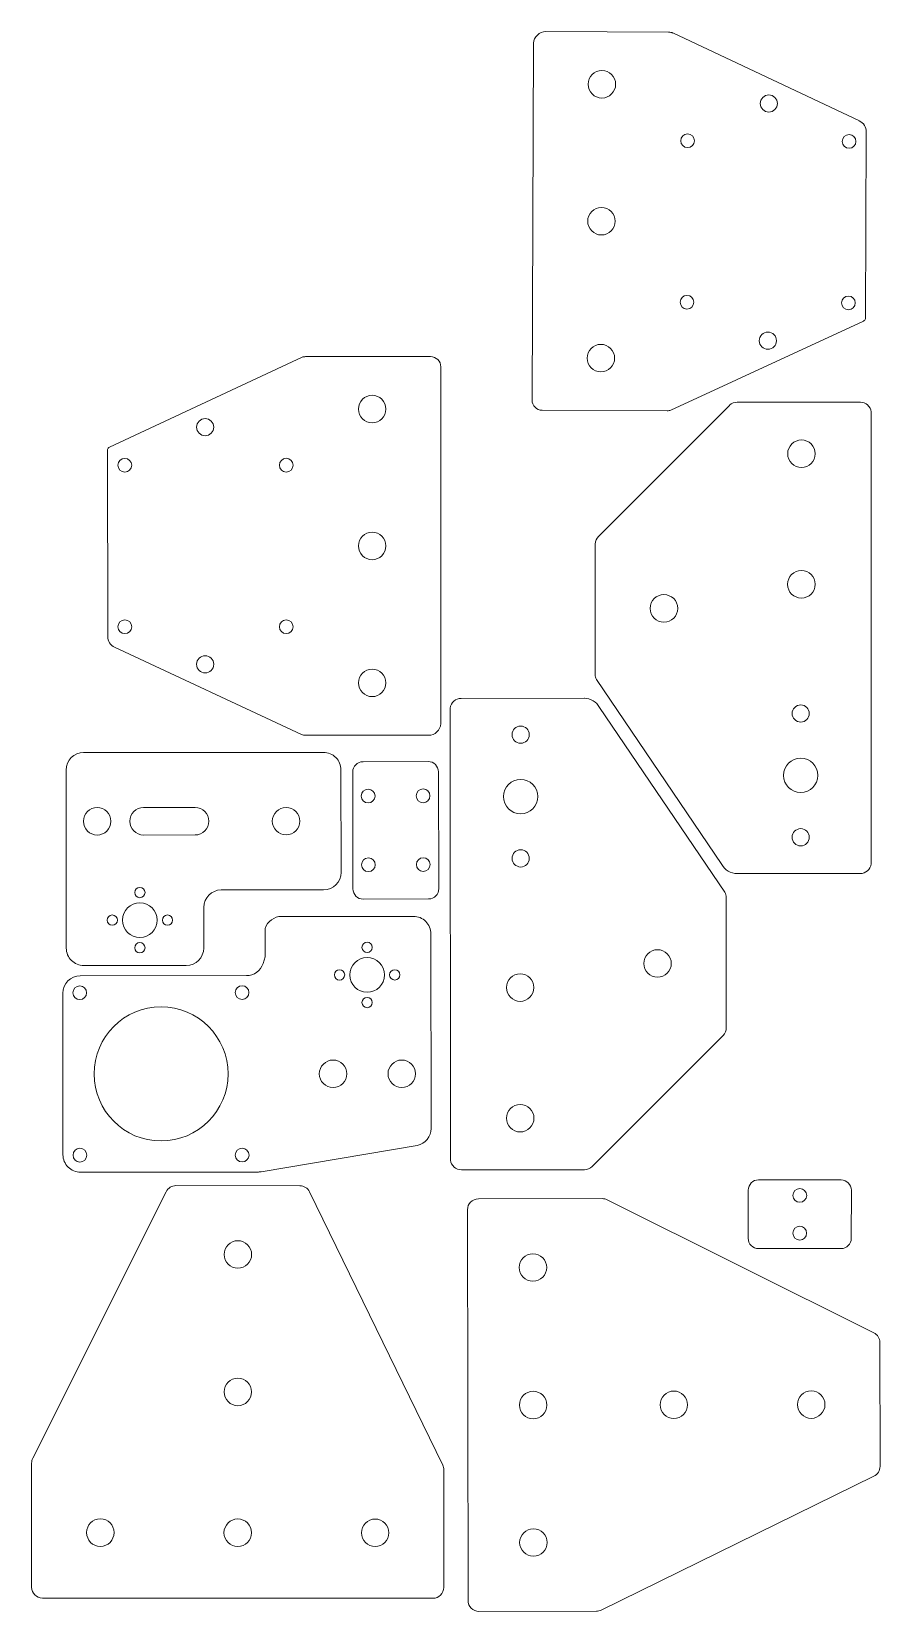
# Model space of a CAD drawing. Header units: millimetres. Extents: x 81 to 883, y -41 to 419.
# Drawn here: x 80.9 to 328, y -41.1 to 418.5 of the extents above; entities outside this region: 3.
import ezdxf

# ---------------------------------------------------------------- set-up
doc = ezdxf.new("R2010")
doc.units = ezdxf.units.MM
doc.layers.get('0').update_dxf_attribs({"lineweight": 18})
doc.layers.add('尺寸线层', color=3, linetype='Continuous', lineweight=18)
doc.styles.get("Standard").update_dxf_attribs({"font": 'txt.shx', "bigfont": 'gbcbig.shx'})

# ---------------------------------------------------------------- blocks, each defined once
blk = doc.blocks.new('顶部卧座')
at = {"color": 7, "linetype": 'Continuous', "lineweight": 15}
for p, q in [((-65.45, 6.91), (-11.75, 43.51)), ((-10.22, 43.9), (27.65, 44)), ((29.9, 43.07), (68.13, 5.03)), ((-67.99, -33.4), (-68.08, 2.57)), ((69.07, 2.79), (69.16, -33.05)), ((-65.15, -36.54), (66.34, -36.22))]:
    blk.add_line(p, q, dxfattribs=at)
for centre, radius in [((9.02, 23.95), 4), ((-57.46, -16.04), 2.5), ((-39.46, -16), 5), ((-21.46, -15.95), 2.5), ((16.12, -16.03), 4), ((54.12, -15.94), 4)]:
    blk.add_circle(centre, radius, dxfattribs=at)
for centre, radius, start, end in [((-10.22, 40.73), 3.18, 90.1436, 118.8142), ((27.66, 40.82), 3.17, 45.1436, 90.1436), ((-63, 2.46), 5.08, 118.8142, 180.1436), ((65.89, 2.78), 3.18, 0.1436, 45.1436), ((-64.81, -33.39), 3.18, 180.1436, 263.9017), ((65.98, -33.06), 3.18, 276.3855, 0.1436)]:
    blk.add_arc(centre, radius, start, end, dxfattribs=at)
blk = doc.blocks.new('底部电机')
for p, q in [((-26.4, 60.38), (27.97, 60.4)), ((28.67, 59.85), (54.83, 3.79)), ((-29.53, 58.36), (-54.9, 3.92)), ((-55.15, 2.75), (-55.14, -33)), ((55.02, -33.59), (55.01, 2.77)), ((-51.74, -36.62), (52.02, -36.59))]:
    blk.add_line(p, q)
for centre, radius in [((-23.58, 55.38), 2), ((23.42, 55.4), 2), ((-34.5, 32), 2.5), ((34.5, 32), 2.5), ((-23.57, 8.38), 2), ((23.43, 8.4), 2)]:
    blk.add_circle(centre, radius)
at = {"color": 7, "linetype": 'Continuous', "lineweight": 15}
for centre in [(-39.9, -16.62), (-0.06, -16.61), (39.77, -16.6)]:
    blk.add_circle(centre, 4, dxfattribs=at)
for centre, radius, start, end in [((-26.38, 56.92), 3.46, 90.396, 155.4419), ((27.77, 59.42), 0.997, 25.0157, 78.3517), ((-52.28, 2.73), 2.87, 155.6802, 179.5762), ((52.01, 2.77), 3, 0.0157, 20.0157), ((-51.5, -32.99), 3.64, 179.9367, 266.1681), ((52.02, -33.59), 3, 270.0157, 0.0157)]:
    blk.add_arc(centre, radius, start, end)
blk = doc.blocks.new('侧面固定')
at = {"color": 7, "linetype": 'Continuous', "lineweight": 15}
for p, q in [((-18, 60.01), (18.05, 59.99)), ((-59.68, -19.29), (-20.84, 58.25)), ((20.91, 58.2), (59.66, -21.27)), ((-60.03, -56.78), (-60.01, -20.72)), ((59.99, -22.67), (59.97, -56.86)), ((56.78, -60.03), (-56.86, -59.97))]:
    blk.add_line(p, q, dxfattribs=at)
for centre in [(0.02, 40), (0, 0), (-40.02, -40.93), (-0.02, -40.95), (39.98, -40.97)]:
    blk.add_circle(centre, 4, dxfattribs=at)
for centre, start, end in [((-18, 56.83), 89.9663, 153.4013), ((18.05, 56.81), 25.9972, 89.9663), ((-56.83, -20.72), 153.4013, 179.9663), ((56.81, -22.67), 359.9663, 25.9972), ((-56.85, -56.79), 179.9663, 269.9663), ((56.79, -56.85), 269.9663, 359.9663)]:
    blk.add_arc(centre, 3.18, start, end, dxfattribs=at)
blk = doc.blocks.new('Y轴电机坐')
blk.add_line((10.28, 34.01), (10.28, 42.29))
at = {"color": 7, "linetype": 'Continuous', "lineweight": 15}
for p, q in [((15.11, 45.82), (53.47, 45.84)), ((58.59, -15.85), (58.55, 40.76)), ((9.68, 32.13), (10.28, 34.01)), ((4.85, 28.59), (-43.51, 28.56)), ((-48.56, -23.51), (-48.59, 23.48)), ((9.12, -28.44), (54.57, -20.82)), ((8.06, -28.56), (-43.48, -28.59))]:
    blk.add_line(p, q, dxfattribs=at)
for centre, radius in [((39.98, 36.82), 1.5), ((39.99, 28.79), 5.05), ((31.96, 28.79), 1.5), ((48.02, 28.8), 1.5), ((-43.67, 23.61), 2), ((3.57, 23.64), 2), ((-20, 0), 19.5), ((39.99, 20.76), 1.5), ((30.07, 0.03), 4), ((50.07, 0.04), 4), ((-43.61, -23.64), 2), ((3.6, -23.61), 2)]:
    blk.add_circle(centre, radius, dxfattribs=at)
for centre, start, end in [((15.12, 40.74), 90.0373, 162.3066), ((53.47, 40.76), 0.0373, 90.0373), ((-43.51, 23.48), 90.0373, 180.0373), ((4.84, 33.67), 270.0373, 342.3066), ((53.51, -15.85), 282.1369, 0.0373), ((-43.48, -23.51), 180.0373, 270.0373), ((8.05, -23.48), 270.0373, 282.1369)]:
    blk.add_arc(centre, 5.08, start, end, dxfattribs=at)
blk = doc.blocks.new('Y轴齿轮坐')
at = {"color": 7, "linetype": 'Continuous', "lineweight": 15}
for p, q in [((-32.43, 19.98), (37.41, 20.02)), ((-37.48, -36.93), (-37.51, 14.9)), ((42.49, 14.95), (42.51, -14.89)), ((-15, 3.99), (0, 4)), ((0, -4), (-15, -4.01)), ((37.43, -19.98), (7.59, -20)), ((2.52, -25.08), (2.52, -36.9)), ((-2.55, -41.98), (-32.39, -42))]:
    blk.add_line(p, q, dxfattribs=at)
for centre, radius in [((-28.5, -0.02), 4), ((26.5, 0.02), 4), ((-16.06, -20.74), 1.5), ((-24.08, -28.78), 1.5), ((-16.05, -28.77), 5.05), ((-8.02, -28.77), 1.5), ((-16.05, -36.8), 1.5)]:
    blk.add_circle(centre, radius, dxfattribs=at)
for centre, radius, start, end in [((-32.43, 14.9), 5.08, 90.0373, 180.0373), ((37.41, 14.94), 5.08, 0.0373, 90.0373), ((-15, -0.01), 4, 90.0373, 270.0373), ((0, 0), 4, 270.0373, 90.0373), ((37.43, -14.9), 5.08, 270.0373, 0.0373), ((7.6, -25.08), 5.08, 90.0373, 180.0373), ((-32.4, -36.92), 5.08, 180.0373, 270.0373), ((-2.56, -36.9), 5.08, 270.0373, 0.0373)]:
    blk.add_arc(centre, radius, start, end, dxfattribs=at)
blk = doc.blocks.new('1')
for p, q in [((-19.99, 9.49), (-19.98, -9.46)), ((17, 12.51), (-16.99, 12.49)), ((20, -9.51), (20, 9.51)), ((-16.98, -12.46), (17, -12.51))]:
    blk.add_line(p, q)
for centre in [(-10, 8), (10, 8), (-10, -8), (10, -8)]:
    blk.add_circle(centre, 2)
for centre, start, end in [((-16.99, 9.49), 90, 180), ((17, 9.51), 0, 90), ((-16.98, -9.46), 180, 270), ((17, -9.51), 270, 0)]:
    blk.add_arc(centre, 3, start, end)
blk = doc.blocks.new('2')
for p, q in [((-12, 10), (12, 10)), ((-15.01, -7.01), (-15, 7)), ((15, 7), (15.01, -6.99)), ((12.01, -9.99), (-12.01, -10.01))]:
    blk.add_line(p, q)
for centre in [(0, 5.5), (0, -5.5)]:
    blk.add_circle(centre, 2)
for centre, start, end in [((-12, 7), 90, 180), ((12, 7), 0, 90), ((-12.01, -7.01), 180, 270), ((12.01, -6.99), 270, 0)]:
    blk.add_arc(centre, 3, start, end)
blk = doc.blocks.new('主轴连接片')
at = {"color": 7, "linetype": 'Continuous', "lineweight": 15}
for p, q in [((39.01, 48.65), (-39.43, 48.66)), ((-42.62, -41.16), (-42.61, 45.48)), ((42.18, -41.17), (42.19, 45.47)), ((39, -44.35), (-39.44, -44.34))]:
    blk.add_line(p, q, dxfattribs=at)
for centre in [(-0.21, 44.06), (-0.21, 32.47)]:
    blk.add_circle(centre, 2)
for centre in [(-34, 30.96), (34, 30.87), (-15.21, 23.15), (14.79, 23.15), (-34, 0), (34, 0), (-15.22, -14.85), (14.78, -14.85), (-34, -30.47), (-0.2, -30.47), (34, -30.47)]:
    blk.add_circle(centre, 2.5, dxfattribs=at)
for centre, start, end in [((-39.43, 45.48), 89.9932, 179.9932), ((39.01, 45.47), 359.9932, 89.9932), ((-39.44, -41.16), 179.9932, 269.9932), ((39, -41.17), 269.9932, 359.9932)]:
    blk.add_arc(centre, 3.18, start, end, dxfattribs=at)
at = {"layer": '尺寸线层', "char_height": 3.175, "attachment_point": 1}
for s, insert, width in [('顶部2个M4做沉头', (5.64, 44.29), 24.7662), ('中间4个M5做沉头\\P', (-11.76, 7.21), 28.2301)]:
    blk.add_mtext(s, dxfattribs=dict(at, insert=insert, width=width))
blk = doc.blocks.new('线轴连接片')
at = {"color": 7, "linetype": 'Continuous', "lineweight": 15}
for p, q in [((-25.09, 19.26), (-31.5, 12.48)), ((-22.42, 20.29), (22.39, 20.3)), ((31.53, 12.48), (25.07, 19.27)), ((-32.82, -8.92), (-32.82, 9.51)), ((32.85, 9.51), (32.85, -8.92)), ((-31.5, -11.9), (-25.09, -18.68)), ((25.07, -18.68), (31.53, -11.89)), ((22.4, -19.7), (-22.41, -19.71))]:
    blk.add_line(p, q, dxfattribs=at)
for centre, radius in [((-19.01, 15.29), 2.5), ((18.99, 15.3), 2.5), ((-28.73, 0.29), 2), ((28.71, 0.3), 2), ((-19.01, -14.71), 2.5), ((18.99, -14.7), 2.5)]:
    blk.add_circle(centre, radius, dxfattribs=at)
for centre, start, end in [((-22.42, 16.29), 90.0041, 132.0041), ((22.39, 16.3), 48.0041, 90.0041), ((-28.82, 9.51), 132.0041, 180.0041), ((28.85, 9.51), 0.0041, 48.0041), ((-28.82, -8.92), 180.0041, 228.0041), ((28.85, -8.92), 312.0041, 0.0041), ((-22.41, -15.71), 228.0041, 270.0041), ((22.4, -15.7), 270.0041, 312.0041)]:
    blk.add_arc(centre, 4, start, end, dxfattribs=at)
at = {"layer": '尺寸线层', "insert": (-15.01, 5.55), "char_height": 3.175, "width": 35.0819, "attachment_point": 1}
blk.add_mtext('4个M5沉头处理', dxfattribs=at)

msp = doc.modelspace()

# ---------------------------------------------------------------- block references
for name, p, rotation in [('底部电机', (263.41, 363.23), 269.7718567921183), ('底部电机', (163.45, 268.95), 89.9946768423464), ('顶部卧座', (288.94, 241.65), 89.83878863068291), ('主轴连接片', (841.1, 246.7), 359.9864135564165), ('顶部卧座', (239.21, 156.5), 269.8881607419207), ('1', (186.92, 186.17), 270.1738954999857), ('线轴连接片', (820.24, 165.8), 270.2296307932641), ('线轴连接片', (861.84, 166.31), 269.9981726010646), ('2', (304.55, 74.47), 359.9218495693586), ('侧面固定', (267.89, 19.04), 270.1160072512603)]:
    msp.add_blockref(name, p, dxfattribs=dict(rotation=rotation))
for name, p in [('Y轴齿轮坐', (128.5, 188.81)), ('Y轴电机坐', (138.61, 115.3)), ('侧面固定', (140.95, 22.78))]:
    msp.add_blockref(name, p)

doc.saveas('drawing.dxf')
